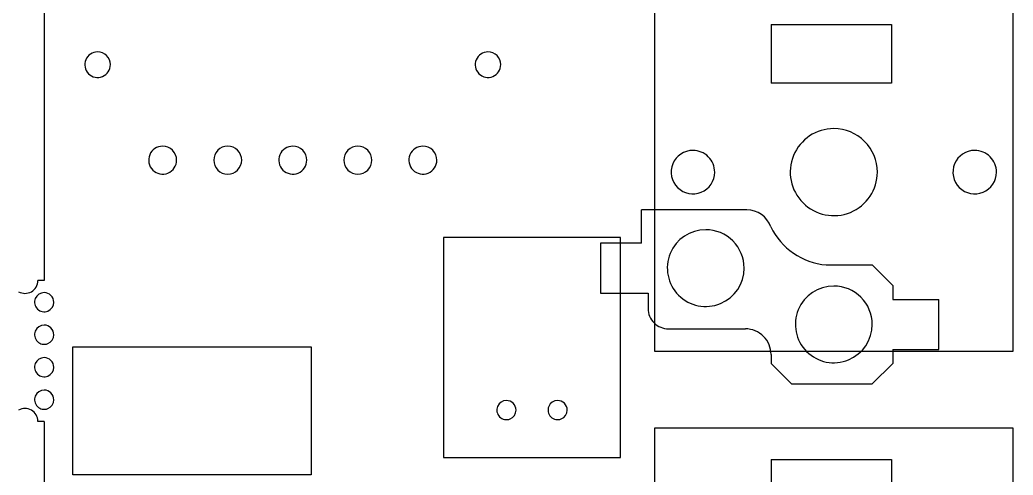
# Model space of a CAD drawing. Header units: millimetres. Extents: x 0 to 277, y 107 to 297.
# Drawn here: x 130.16 to 168.94, y 202.81 to 220.61 of the extents above; entities that cross this region are included whole.
import ezdxf

# ---------------------------------------------------------------- set-up
doc = ezdxf.new("R2010")
doc.units = ezdxf.units.MM
doc.layers.add('Layer_1', color=7, linetype='CONTINUOUS')

msp = doc.modelspace()

# ---------------------------------------------------------------- linework, layer by layer
at = {"layer": 'Layer_1', "color": 7}
for points in [[(131.1114, 250.7141), (131.1114, 210.4141)], [(159.4857, 220.4278), (159.4857, 218.1278)], [(159.4857, 220.4278), (164.1857, 220.4278), (164.1857, 218.1278), (159.4857, 218.1278)], [(154.4317, 212.4778), (154.4317, 213.1778)], [(158.5357, 213.1778), (154.4317, 213.1778)], [(146.7051, 212.1041), (146.7051, 203.5041), (153.6051, 203.5041)], [(153.6051, 212.1041), (146.7051, 212.1041)], [(153.6051, 203.5041), (153.6051, 212.1041)], [(154.4317, 211.8778), (154.4317, 212.4778)], [(152.8317, 211.8778), (152.8317, 209.9278), (154.6857, 209.9278)], [(154.4317, 211.8778), (152.8317, 211.8778)], [(161.6357, 211.0278), (163.4357, 211.0278)], [(164.2357, 210.2278), (163.4357, 211.0278)], [(131.1114, 210.4141), (130.8614, 210.4141)], [(164.2357, 210.2278), (164.2357, 209.6778), (166.0397, 209.6778)], [(154.6857, 209.9278), (154.6857, 209.3278)], [(164.2357, 207.7278), (166.0397, 207.7278), (166.0397, 209.6778)], [(155.4857, 208.5278), (158.4857, 208.5278)], [(132.2314, 207.8198), (141.5314, 207.8198)], [(132.2314, 202.8198), (132.2314, 207.8198)], [(141.5314, 207.8198), (141.5314, 202.8198), (132.2314, 202.8198)], [(159.4857, 207.5278), (159.4857, 207.1778)], [(164.2357, 207.7278), (164.2357, 207.1778)], [(160.2857, 206.3778), (159.4857, 207.1778)], [(163.4357, 206.3778), (164.2357, 207.1778)], [(160.2857, 206.3778), (163.4357, 206.3778)], [(131.1114, 204.9141), (130.8614, 204.9141)], [(131.1114, 204.9141), (131.1114, 191.5824)], [(159.4857, 203.4278), (159.4857, 201.1278)], [(159.4857, 203.4278), (164.1857, 203.4278), (164.1857, 201.1278), (159.4857, 201.1278)]]:
    msp.add_lwpolyline(points, dxfattribs=at)
for points in [[(168.9357, 221.6528), (154.9357, 221.6528), (154.9357, 207.6528), (168.9357, 207.6528)], [(133.1951, 219.3541)], [(133.1951, 219.3541)], [(133.1951, 219.3541)], [(148.43511, 219.3541)], [(148.43511, 219.3541)], [(148.43511, 219.3541)], [(161.9357, 216.352798)], [(161.9357, 216.352798)], [(161.9357, 216.352798)], [(135.7351, 215.667702)], [(135.7351, 215.667702)], [(135.7351, 215.667702)], [(138.2751, 215.667702)], [(138.2751, 215.667702)], [(138.2751, 215.667702)], [(140.8151, 215.667702)], [(140.8151, 215.667702)], [(140.8151, 215.667702)], [(143.35511, 215.667702)], [(143.35511, 215.667702)], [(143.35511, 215.667702)], [(145.8951, 215.667702)], [(145.8951, 215.667702)], [(145.8951, 215.667702)], [(156.4357, 215.502798)], [(156.4357, 215.502798)], [(156.4357, 215.502798)], [(167.4357, 215.502798)], [(167.4357, 215.502798)], [(167.4357, 215.502798)], [(156.9357, 212.402798)], [(156.9357, 212.402798)], [(156.9357, 212.402798)], [(161.9357, 210.202802)], [(161.9357, 210.202802)], [(161.9357, 210.202802)], [(131.11141, 209.944096)], [(131.11141, 209.944096)], [(131.11141, 209.944096)], [(131.11141, 208.6741)], [(131.11141, 208.6741)], [(131.11141, 208.6741)], [(131.11141, 207.404103)], [(131.11141, 207.404103)], [(131.11141, 207.404103)], [(131.11141, 206.1341)], [(131.11141, 206.1341)], [(131.11141, 206.1341)], [(149.15509, 205.7291)], [(149.15509, 205.7291)], [(149.15509, 205.7291)], [(151.15509, 205.7291)], [(151.15509, 205.7291)], [(151.15509, 205.7291)], [(168.9357, 204.6528), (154.9357, 204.6528), (154.9357, 190.6528), (168.9357, 190.6528)]]:
    msp.add_lwpolyline(points, close=True, dxfattribs=at)
for points in [[(133.1951, 219.3541), (132.992869, 219.3541), (132.810551, 219.232279), (132.73316, 219.045442)], [(133.1951, 219.3541), (132.992869, 219.3541), (132.810551, 219.232279), (132.73316, 219.045442)], [(133.1951, 219.3541), (132.992869, 219.3541), (132.810551, 219.232279), (132.73316, 219.045442)], [(133.548653, 219.207653), (133.454885, 219.301422), (133.327708, 219.3541), (133.1951, 219.3541)], [(133.548653, 219.207653), (133.454885, 219.301422), (133.327708, 219.3541), (133.1951, 219.3541)], [(133.548653, 219.207653), (133.454885, 219.301422), (133.327708, 219.3541), (133.1951, 219.3541)], [(133.6951, 218.8541), (133.6951, 218.986708), (133.642422, 219.113885), (133.548653, 219.207653)], [(133.6951, 218.8541), (133.6951, 218.986708), (133.642422, 219.113885), (133.548653, 219.207653)], [(133.6951, 218.8541), (133.6951, 218.986708), (133.642422, 219.113885), (133.548653, 219.207653)], [(148.43511, 219.3541), (148.232879, 219.3541), (148.050561, 219.232279), (147.97317, 219.045442)], [(148.43511, 219.3541), (148.232879, 219.3541), (148.050561, 219.232279), (147.97317, 219.045442)], [(148.43511, 219.3541), (148.232879, 219.3541), (148.050561, 219.232279), (147.97317, 219.045442)], [(148.788663, 219.207653), (148.694895, 219.301422), (148.567718, 219.3541), (148.43511, 219.3541)], [(148.788663, 219.207653), (148.694895, 219.301422), (148.567718, 219.3541), (148.43511, 219.3541)], [(148.788663, 219.207653), (148.694895, 219.301422), (148.567718, 219.3541), (148.43511, 219.3541)], [(148.93511, 218.8541), (148.93511, 218.986708), (148.882432, 219.113885), (148.788663, 219.207653)], [(148.93511, 218.8541), (148.93511, 218.986708), (148.882432, 219.113885), (148.788663, 219.207653)], [(148.93511, 218.8541), (148.93511, 218.986708), (148.882432, 219.113885), (148.788663, 219.207653)], [(132.73316, 219.045442), (132.65577, 218.858605), (132.698548, 218.643546), (132.841547, 218.500547)], [(132.73316, 219.045442), (132.65577, 218.858605), (132.698548, 218.643546), (132.841547, 218.500547)], [(132.73316, 219.045442), (132.65577, 218.858605), (132.698548, 218.643546), (132.841547, 218.500547)], [(133.386442, 218.39216), (133.573279, 218.469551), (133.6951, 218.651869), (133.6951, 218.8541)], [(133.386442, 218.39216), (133.573279, 218.469551), (133.6951, 218.651869), (133.6951, 218.8541)], [(133.386442, 218.39216), (133.573279, 218.469551), (133.6951, 218.651869), (133.6951, 218.8541)], [(147.97317, 219.045442), (147.89578, 218.858605), (147.938558, 218.643546), (148.081557, 218.500547)], [(147.97317, 219.045442), (147.89578, 218.858605), (147.938558, 218.643546), (148.081557, 218.500547)], [(147.97317, 219.045442), (147.89578, 218.858605), (147.938558, 218.643546), (148.081557, 218.500547)], [(148.626452, 218.39216), (148.813289, 218.469551), (148.93511, 218.651869), (148.93511, 218.8541)], [(148.626452, 218.39216), (148.813289, 218.469551), (148.93511, 218.651869), (148.93511, 218.8541)], [(148.626452, 218.39216), (148.813289, 218.469551), (148.93511, 218.651869), (148.93511, 218.8541)], [(132.841547, 218.500547), (132.984546, 218.357548), (133.199605, 218.31477), (133.386442, 218.39216)], [(132.841547, 218.500547), (132.984546, 218.357548), (133.199605, 218.31477), (133.386442, 218.39216)], [(132.841547, 218.500547), (132.984546, 218.357548), (133.199605, 218.31477), (133.386442, 218.39216)], [(148.081557, 218.500547), (148.224556, 218.357548), (148.439615, 218.31477), (148.626452, 218.39216)], [(148.081557, 218.500547), (148.224556, 218.357548), (148.439615, 218.31477), (148.626452, 218.39216)], [(148.081557, 218.500547), (148.224556, 218.357548), (148.439615, 218.31477), (148.626452, 218.39216)], [(161.9357, 216.352798), (161.248114, 216.352798), (160.628232, 215.938606), (160.365105, 215.30336)], [(161.9357, 216.352798), (161.248114, 216.352798), (160.628232, 215.938606), (160.365105, 215.30336)], [(161.9357, 216.352798), (161.248114, 216.352798), (160.628232, 215.938606), (160.365105, 215.30336)], [(163.137782, 215.85488), (162.81897, 216.173691), (162.386568, 216.352798), (161.9357, 216.352798)], [(163.137782, 215.85488), (162.81897, 216.173691), (162.386568, 216.352798), (161.9357, 216.352798)], [(163.137782, 215.85488), (162.81897, 216.173691), (162.386568, 216.352798), (161.9357, 216.352798)], [(135.7351, 215.667702), (135.514223, 215.667702), (135.315095, 215.534649), (135.230569, 215.330585)], [(135.7351, 215.667702), (135.514223, 215.667702), (135.315095, 215.534649), (135.230569, 215.330585)], [(135.7351, 215.667702), (135.514223, 215.667702), (135.315095, 215.534649), (135.230569, 215.330585)], [(136.121251, 215.507753), (136.018837, 215.610167), (135.879935, 215.667702), (135.7351, 215.667702)], [(136.121251, 215.507753), (136.018837, 215.610167), (135.879935, 215.667702), (135.7351, 215.667702)], [(136.121251, 215.507753), (136.018837, 215.610167), (135.879935, 215.667702), (135.7351, 215.667702)], [(138.2751, 215.667702), (137.973497, 215.667702), (137.729, 215.423205), (137.729, 215.121602)], [(138.2751, 215.667702), (137.973497, 215.667702), (137.729, 215.423205), (137.729, 215.121602)], [(138.2751, 215.667702), (137.973497, 215.667702), (137.729, 215.423205), (137.729, 215.121602)], [(138.661251, 215.507753), (138.558837, 215.610167), (138.419935, 215.667702), (138.2751, 215.667702)], [(138.661251, 215.507753), (138.558837, 215.610167), (138.419935, 215.667702), (138.2751, 215.667702)], [(138.661251, 215.507753), (138.558837, 215.610167), (138.419935, 215.667702), (138.2751, 215.667702)], [(140.8151, 215.667702), (140.594223, 215.667702), (140.395095, 215.534649), (140.310569, 215.330585)], [(140.8151, 215.667702), (140.594223, 215.667702), (140.395095, 215.534649), (140.310569, 215.330585)], [(140.8151, 215.667702), (140.594223, 215.667702), (140.395095, 215.534649), (140.310569, 215.330585)], [(141.201251, 215.507753), (141.098837, 215.610167), (140.959935, 215.667702), (140.8151, 215.667702)], [(141.201251, 215.507753), (141.098837, 215.610167), (140.959935, 215.667702), (140.8151, 215.667702)], [(141.201251, 215.507753), (141.098837, 215.610167), (140.959935, 215.667702), (140.8151, 215.667702)], [(143.35511, 215.667702), (143.053507, 215.667702), (142.80901, 215.423205), (142.80901, 215.121602)], [(143.35511, 215.667702), (143.053507, 215.667702), (142.80901, 215.423205), (142.80901, 215.121602)], [(143.35511, 215.667702), (143.053507, 215.667702), (142.80901, 215.423205), (142.80901, 215.121602)], [(143.741261, 215.507753), (143.638847, 215.610167), (143.499945, 215.667702), (143.35511, 215.667702)], [(143.741261, 215.507753), (143.638847, 215.610167), (143.499945, 215.667702), (143.35511, 215.667702)], [(143.741261, 215.507753), (143.638847, 215.610167), (143.499945, 215.667702), (143.35511, 215.667702)], [(145.8951, 215.667702), (145.674223, 215.667702), (145.475095, 215.534649), (145.390569, 215.330585)], [(145.8951, 215.667702), (145.674223, 215.667702), (145.475095, 215.534649), (145.390569, 215.330585)], [(145.8951, 215.667702), (145.674223, 215.667702), (145.475095, 215.534649), (145.390569, 215.330585)], [(146.281251, 215.507753), (146.178837, 215.610167), (146.039935, 215.667702), (145.8951, 215.667702)], [(146.281251, 215.507753), (146.178837, 215.610167), (146.039935, 215.667702), (145.8951, 215.667702)], [(146.281251, 215.507753), (146.178837, 215.610167), (146.039935, 215.667702), (145.8951, 215.667702)], [(163.6357, 214.652798), (163.6357, 215.103666), (163.456593, 215.536068), (163.137782, 215.85488)], [(163.6357, 214.652798), (163.6357, 215.103666), (163.456593, 215.536068), (163.137782, 215.85488)], [(163.6357, 214.652798), (163.6357, 215.103666), (163.456593, 215.536068), (163.137782, 215.85488)], [(135.230569, 215.330585), (135.146043, 215.126522), (135.192765, 214.891634), (135.348949, 214.735451)], [(135.230569, 215.330585), (135.146043, 215.126522), (135.192765, 214.891634), (135.348949, 214.735451)], [(135.230569, 215.330585), (135.146043, 215.126522), (135.192765, 214.891634), (135.348949, 214.735451)], [(136.2812, 215.121602), (136.2812, 215.266437), (136.223665, 215.405339), (136.121251, 215.507753)], [(136.2812, 215.121602), (136.2812, 215.266437), (136.223665, 215.405339), (136.121251, 215.507753)], [(136.2812, 215.121602), (136.2812, 215.266437), (136.223665, 215.405339), (136.121251, 215.507753)], [(138.8212, 215.121602), (138.8212, 215.266437), (138.763665, 215.405339), (138.661251, 215.507753)], [(138.8212, 215.121602), (138.8212, 215.266437), (138.763665, 215.405339), (138.661251, 215.507753)], [(138.8212, 215.121602), (138.8212, 215.266437), (138.763665, 215.405339), (138.661251, 215.507753)], [(140.310569, 215.330585), (140.226043, 215.126522), (140.272765, 214.891634), (140.428949, 214.735451)], [(140.310569, 215.330585), (140.226043, 215.126522), (140.272765, 214.891634), (140.428949, 214.735451)], [(140.310569, 215.330585), (140.226043, 215.126522), (140.272765, 214.891634), (140.428949, 214.735451)], [(141.3612, 215.121602), (141.3612, 215.266437), (141.303665, 215.405339), (141.201251, 215.507753)], [(141.3612, 215.121602), (141.3612, 215.266437), (141.303665, 215.405339), (141.201251, 215.507753)], [(141.3612, 215.121602), (141.3612, 215.266437), (141.303665, 215.405339), (141.201251, 215.507753)], [(143.90121, 215.121602), (143.90121, 215.266437), (143.843675, 215.405339), (143.741261, 215.507753)], [(143.90121, 215.121602), (143.90121, 215.266437), (143.843675, 215.405339), (143.741261, 215.507753)], [(143.90121, 215.121602), (143.90121, 215.266437), (143.843675, 215.405339), (143.741261, 215.507753)], [(145.390569, 215.330585), (145.306043, 215.126522), (145.352765, 214.891634), (145.508949, 214.735451)], [(145.390569, 215.330585), (145.306043, 215.126522), (145.352765, 214.891634), (145.508949, 214.735451)], [(145.390569, 215.330585), (145.306043, 215.126522), (145.352765, 214.891634), (145.508949, 214.735451)], [(146.4412, 215.121602), (146.4412, 215.266437), (146.383665, 215.405339), (146.281251, 215.507753)], [(146.4412, 215.121602), (146.4412, 215.266437), (146.383665, 215.405339), (146.281251, 215.507753)], [(146.4412, 215.121602), (146.4412, 215.266437), (146.383665, 215.405339), (146.281251, 215.507753)], [(156.4357, 215.502798), (156.091907, 215.502798), (155.781966, 215.295702), (155.650402, 214.978079)], [(156.4357, 215.502798), (156.091907, 215.502798), (155.781966, 215.295702), (155.650402, 214.978079)], [(156.4357, 215.502798), (156.091907, 215.502798), (155.781966, 215.295702), (155.650402, 214.978079)], [(157.036741, 215.253839), (156.877335, 215.413245), (156.661134, 215.502798), (156.4357, 215.502798)], [(157.036741, 215.253839), (156.877335, 215.413245), (156.661134, 215.502798), (156.4357, 215.502798)], [(157.036741, 215.253839), (156.877335, 215.413245), (156.661134, 215.502798), (156.4357, 215.502798)], [(157.2857, 214.652798), (157.2857, 214.878232), (157.196147, 215.094433), (157.036741, 215.253839)], [(157.2857, 214.652798), (157.2857, 214.878232), (157.196147, 215.094433), (157.036741, 215.253839)], [(157.2857, 214.652798), (157.2857, 214.878232), (157.196147, 215.094433), (157.036741, 215.253839)], [(160.365105, 215.30336), (160.101977, 214.668113), (160.247422, 213.936913), (160.733618, 213.450716)], [(160.365105, 215.30336), (160.101977, 214.668113), (160.247422, 213.936913), (160.733618, 213.450716)], [(160.365105, 215.30336), (160.101977, 214.668113), (160.247422, 213.936913), (160.733618, 213.450716)], [(167.4357, 215.502798), (167.091907, 215.502798), (166.781966, 215.295702), (166.650402, 214.978079)], [(167.4357, 215.502798), (167.091907, 215.502798), (166.781966, 215.295702), (166.650402, 214.978079)], [(167.4357, 215.502798), (167.091907, 215.502798), (166.781966, 215.295702), (166.650402, 214.978079)], [(168.036741, 215.253839), (167.877335, 215.413245), (167.661134, 215.502798), (167.4357, 215.502798)], [(168.036741, 215.253839), (167.877335, 215.413245), (167.661134, 215.502798), (167.4357, 215.502798)], [(168.036741, 215.253839), (167.877335, 215.413245), (167.661134, 215.502798), (167.4357, 215.502798)], [(168.2857, 214.652798), (168.2857, 214.878232), (168.196147, 215.094433), (168.036741, 215.253839)], [(168.2857, 214.652798), (168.2857, 214.878232), (168.196147, 215.094433), (168.036741, 215.253839)], [(168.2857, 214.652798), (168.2857, 214.878232), (168.196147, 215.094433), (168.036741, 215.253839)], [(135.944083, 214.617071), (136.148147, 214.701597), (136.2812, 214.900725), (136.2812, 215.121602)], [(135.944083, 214.617071), (136.148147, 214.701597), (136.2812, 214.900725), (136.2812, 215.121602)], [(135.944083, 214.617071), (136.148147, 214.701597), (136.2812, 214.900725), (136.2812, 215.121602)], [(137.729, 215.121602), (137.729, 214.819999), (137.973497, 214.575502), (138.2751, 214.575502)], [(137.729, 215.121602), (137.729, 214.819999), (137.973497, 214.575502), (138.2751, 214.575502)], [(137.729, 215.121602), (137.729, 214.819999), (137.973497, 214.575502), (138.2751, 214.575502)], [(138.2751, 214.575502), (138.576703, 214.575502), (138.8212, 214.819999), (138.8212, 215.121602)], [(138.2751, 214.575502), (138.576703, 214.575502), (138.8212, 214.819999), (138.8212, 215.121602)], [(138.2751, 214.575502), (138.576703, 214.575502), (138.8212, 214.819999), (138.8212, 215.121602)], [(141.024083, 214.617071), (141.228147, 214.701597), (141.3612, 214.900725), (141.3612, 215.121602)], [(141.024083, 214.617071), (141.228147, 214.701597), (141.3612, 214.900725), (141.3612, 215.121602)], [(141.024083, 214.617071), (141.228147, 214.701597), (141.3612, 214.900725), (141.3612, 215.121602)], [(142.80901, 215.121602), (142.80901, 214.819999), (143.053507, 214.575502), (143.35511, 214.575502)], [(142.80901, 215.121602), (142.80901, 214.819999), (143.053507, 214.575502), (143.35511, 214.575502)], [(142.80901, 215.121602), (142.80901, 214.819999), (143.053507, 214.575502), (143.35511, 214.575502)], [(143.35511, 214.575502), (143.656713, 214.575502), (143.90121, 214.819999), (143.90121, 215.121602)], [(143.35511, 214.575502), (143.656713, 214.575502), (143.90121, 214.819999), (143.90121, 215.121602)], [(143.35511, 214.575502), (143.656713, 214.575502), (143.90121, 214.819999), (143.90121, 215.121602)], [(146.104083, 214.617071), (146.308147, 214.701597), (146.4412, 214.900725), (146.4412, 215.121602)], [(146.104083, 214.617071), (146.308147, 214.701597), (146.4412, 214.900725), (146.4412, 215.121602)], [(146.104083, 214.617071), (146.308147, 214.701597), (146.4412, 214.900725), (146.4412, 215.121602)], [(155.650402, 214.978079), (155.518839, 214.660456), (155.591561, 214.294856), (155.834659, 214.051757)], [(155.650402, 214.978079), (155.518839, 214.660456), (155.591561, 214.294856), (155.834659, 214.051757)], [(155.650402, 214.978079), (155.518839, 214.660456), (155.591561, 214.294856), (155.834659, 214.051757)], [(166.650402, 214.978079), (166.518839, 214.660456), (166.591561, 214.294856), (166.834659, 214.051757)], [(166.650402, 214.978079), (166.518839, 214.660456), (166.591561, 214.294856), (166.834659, 214.051757)], [(166.650402, 214.978079), (166.518839, 214.660456), (166.591561, 214.294856), (166.834659, 214.051757)], [(135.348949, 214.735451), (135.505132, 214.579267), (135.74002, 214.532545), (135.944083, 214.617071)], [(135.348949, 214.735451), (135.505132, 214.579267), (135.74002, 214.532545), (135.944083, 214.617071)], [(135.348949, 214.735451), (135.505132, 214.579267), (135.74002, 214.532545), (135.944083, 214.617071)], [(140.428949, 214.735451), (140.585132, 214.579267), (140.82002, 214.532545), (141.024083, 214.617071)], [(140.428949, 214.735451), (140.585132, 214.579267), (140.82002, 214.532545), (141.024083, 214.617071)], [(140.428949, 214.735451), (140.585132, 214.579267), (140.82002, 214.532545), (141.024083, 214.617071)], [(145.508949, 214.735451), (145.665132, 214.579267), (145.90002, 214.532545), (146.104083, 214.617071)], [(145.508949, 214.735451), (145.665132, 214.579267), (145.90002, 214.532545), (146.104083, 214.617071)], [(145.508949, 214.735451), (145.665132, 214.579267), (145.90002, 214.532545), (146.104083, 214.617071)], [(156.760981, 213.8675), (157.078604, 213.999064), (157.2857, 214.309005), (157.2857, 214.652798)], [(156.760981, 213.8675), (157.078604, 213.999064), (157.2857, 214.309005), (157.2857, 214.652798)], [(156.760981, 213.8675), (157.078604, 213.999064), (157.2857, 214.309005), (157.2857, 214.652798)], [(162.586262, 213.082203), (163.221508, 213.34533), (163.6357, 213.965212), (163.6357, 214.652798)], [(162.586262, 213.082203), (163.221508, 213.34533), (163.6357, 213.965212), (163.6357, 214.652798)], [(162.586262, 213.082203), (163.221508, 213.34533), (163.6357, 213.965212), (163.6357, 214.652798)], [(167.760981, 213.8675), (168.078604, 213.999064), (168.2857, 214.309005), (168.2857, 214.652798)], [(167.760981, 213.8675), (168.078604, 213.999064), (168.2857, 214.309005), (168.2857, 214.652798)], [(167.760981, 213.8675), (168.078604, 213.999064), (168.2857, 214.309005), (168.2857, 214.652798)], [(155.834659, 214.051757), (156.077758, 213.808659), (156.443358, 213.735937), (156.760981, 213.8675)], [(155.834659, 214.051757), (156.077758, 213.808659), (156.443358, 213.735937), (156.760981, 213.8675)], [(155.834659, 214.051757), (156.077758, 213.808659), (156.443358, 213.735937), (156.760981, 213.8675)], [(166.834659, 214.051757), (167.077758, 213.808659), (167.443358, 213.735937), (167.760981, 213.8675)], [(166.834659, 214.051757), (167.077758, 213.808659), (167.443358, 213.735937), (167.760981, 213.8675)], [(166.834659, 214.051757), (167.077758, 213.808659), (167.443358, 213.735937), (167.760981, 213.8675)], [(160.733618, 213.450716), (161.219815, 212.96452), (161.951015, 212.819075), (162.586262, 213.082203)], [(160.733618, 213.450716), (161.219815, 212.96452), (161.951015, 212.819075), (162.586262, 213.082203)], [(160.733618, 213.450716), (161.219815, 212.96452), (161.951015, 212.819075), (162.586262, 213.082203)], [(159.4754, 212.5198), (159.331621, 212.914856), (158.956106, 213.1778), (158.5357, 213.1778)], [(159.4803, 212.5198), (159.881327, 211.673712), (160.70259, 211.105221), (161.6357, 211.0278)], [(156.9357, 212.402798), (156.329007, 212.402798), (155.782052, 212.037335), (155.549881, 211.476823)], [(156.9357, 212.402798), (156.329007, 212.402798), (155.782052, 212.037335), (155.549881, 211.476823)], [(156.9357, 212.402798), (156.329007, 212.402798), (155.782052, 212.037335), (155.549881, 211.476823)], [(157.99636, 211.963458), (157.715056, 212.244763), (157.333525, 212.402798), (156.9357, 212.402798)], [(157.99636, 211.963458), (157.715056, 212.244763), (157.333525, 212.402798), (156.9357, 212.402798)], [(157.99636, 211.963458), (157.715056, 212.244763), (157.333525, 212.402798), (156.9357, 212.402798)], [(158.4357, 210.902798), (158.4357, 211.300623), (158.277665, 211.682154), (157.99636, 211.963458)], [(158.4357, 210.902798), (158.4357, 211.300623), (158.277665, 211.682154), (157.99636, 211.963458)], [(158.4357, 210.902798), (158.4357, 211.300623), (158.277665, 211.682154), (157.99636, 211.963458)], [(155.549881, 211.476823), (155.317709, 210.916312), (155.446043, 210.271135), (155.87504, 209.842138)], [(155.549881, 211.476823), (155.317709, 210.916312), (155.446043, 210.271135), (155.87504, 209.842138)], [(155.549881, 211.476823), (155.317709, 210.916312), (155.446043, 210.271135), (155.87504, 209.842138)], [(157.509725, 209.516979), (158.070237, 209.74915), (158.4357, 210.296105), (158.4357, 210.902798)], [(157.509725, 209.516979), (158.070237, 209.74915), (158.4357, 210.296105), (158.4357, 210.902798)], [(157.509725, 209.516979), (158.070237, 209.74915), (158.4357, 210.296105), (158.4357, 210.902798)], [(130.6114, 209.981087), (130.766101, 210.070404), (130.8614, 210.235467), (130.8614, 210.4141)], [(161.9357, 210.202802), (161.329007, 210.202802), (160.782052, 209.837339), (160.549881, 209.276827)], [(161.9357, 210.202802), (161.329007, 210.202802), (160.782052, 209.837339), (160.549881, 209.276827)], [(161.9357, 210.202802), (161.329007, 210.202802), (160.782052, 209.837339), (160.549881, 209.276827)], [(162.99636, 209.763462), (162.715056, 210.044767), (162.333525, 210.202802), (161.9357, 210.202802)], [(162.99636, 209.763462), (162.715056, 210.044767), (162.333525, 210.202802), (161.9357, 210.202802)], [(162.99636, 209.763462), (162.715056, 210.044767), (162.333525, 210.202802), (161.9357, 210.202802)], [(130.1114, 209.981087), (130.266101, 209.891771), (130.456699, 209.891771), (130.6114, 209.981087)], [(131.11141, 209.944096), (130.959737, 209.944096), (130.822998, 209.85273), (130.764955, 209.712602)], [(131.11141, 209.944096), (130.959737, 209.944096), (130.822998, 209.85273), (130.764955, 209.712602)], [(131.11141, 209.944096), (130.959737, 209.944096), (130.822998, 209.85273), (130.764955, 209.712602)], [(131.376575, 209.834261), (131.306249, 209.904587), (131.210866, 209.944096), (131.11141, 209.944096)], [(131.376575, 209.834261), (131.306249, 209.904587), (131.210866, 209.944096), (131.11141, 209.944096)], [(131.376575, 209.834261), (131.306249, 209.904587), (131.210866, 209.944096), (131.11141, 209.944096)], [(131.48641, 209.569096), (131.48641, 209.668552), (131.446901, 209.763935), (131.376575, 209.834261)], [(131.48641, 209.569096), (131.48641, 209.668552), (131.446901, 209.763935), (131.376575, 209.834261)], [(131.48641, 209.569096), (131.48641, 209.668552), (131.446901, 209.763935), (131.376575, 209.834261)], [(155.87504, 209.842138), (156.304037, 209.413141), (156.949214, 209.284807), (157.509725, 209.516979)], [(155.87504, 209.842138), (156.304037, 209.413141), (156.949214, 209.284807), (157.509725, 209.516979)], [(155.87504, 209.842138), (156.304037, 209.413141), (156.949214, 209.284807), (157.509725, 209.516979)], [(130.764955, 209.712602), (130.706912, 209.572474), (130.738996, 209.41118), (130.846245, 209.303931)], [(130.764955, 209.712602), (130.706912, 209.572474), (130.738996, 209.41118), (130.846245, 209.303931)], [(130.764955, 209.712602), (130.706912, 209.572474), (130.738996, 209.41118), (130.846245, 209.303931)], [(131.254916, 209.222641), (131.395044, 209.280684), (131.48641, 209.417423), (131.48641, 209.569096)], [(131.254916, 209.222641), (131.395044, 209.280684), (131.48641, 209.417423), (131.48641, 209.569096)], [(131.254916, 209.222641), (131.395044, 209.280684), (131.48641, 209.417423), (131.48641, 209.569096)], [(163.4357, 208.702802), (163.4357, 209.100627), (163.277665, 209.482158), (162.99636, 209.763462)], [(163.4357, 208.702802), (163.4357, 209.100627), (163.277665, 209.482158), (162.99636, 209.763462)], [(163.4357, 208.702802), (163.4357, 209.100627), (163.277665, 209.482158), (162.99636, 209.763462)], [(130.846245, 209.303931), (130.953494, 209.196682), (131.114788, 209.164598), (131.254916, 209.222641)], [(130.846245, 209.303931), (130.953494, 209.196682), (131.114788, 209.164598), (131.254916, 209.222641)], [(130.846245, 209.303931), (130.953494, 209.196682), (131.114788, 209.164598), (131.254916, 209.222641)], [(154.6857, 209.3278), (154.6857, 209.115627), (154.769985, 208.912144), (154.920015, 208.762115)], [(160.549881, 209.276827), (160.317709, 208.716316), (160.446043, 208.071139), (160.87504, 207.642142)], [(160.549881, 209.276827), (160.317709, 208.716316), (160.446043, 208.071139), (160.87504, 207.642142)], [(160.549881, 209.276827), (160.317709, 208.716316), (160.446043, 208.071139), (160.87504, 207.642142)], [(131.11141, 208.6741), (130.959737, 208.6741), (130.822998, 208.582734), (130.764955, 208.442606)], [(131.11141, 208.6741), (130.959737, 208.6741), (130.822998, 208.582734), (130.764955, 208.442606)], [(131.11141, 208.6741), (130.959737, 208.6741), (130.822998, 208.582734), (130.764955, 208.442606)], [(131.376575, 208.564265), (131.306249, 208.634591), (131.210866, 208.6741), (131.11141, 208.6741)], [(131.376575, 208.564265), (131.306249, 208.634591), (131.210866, 208.6741), (131.11141, 208.6741)], [(131.376575, 208.564265), (131.306249, 208.634591), (131.210866, 208.6741), (131.11141, 208.6741)], [(154.920015, 208.762115), (155.070044, 208.612085), (155.273527, 208.5278), (155.4857, 208.5278)], [(162.509725, 207.316983), (163.070237, 207.549154), (163.4357, 208.096109), (163.4357, 208.702802)], [(162.509725, 207.316983), (163.070237, 207.549154), (163.4357, 208.096109), (163.4357, 208.702802)], [(162.509725, 207.316983), (163.070237, 207.549154), (163.4357, 208.096109), (163.4357, 208.702802)], [(130.764955, 208.442606), (130.706912, 208.302478), (130.738996, 208.141184), (130.846245, 208.033935)], [(130.764955, 208.442606), (130.706912, 208.302478), (130.738996, 208.141184), (130.846245, 208.033935)], [(130.764955, 208.442606), (130.706912, 208.302478), (130.738996, 208.141184), (130.846245, 208.033935)], [(131.254916, 207.952645), (131.395044, 208.010688), (131.48641, 208.147427), (131.48641, 208.2991)], [(131.254916, 207.952645), (131.395044, 208.010688), (131.48641, 208.147427), (131.48641, 208.2991)], [(131.254916, 207.952645), (131.395044, 208.010688), (131.48641, 208.147427), (131.48641, 208.2991)], [(131.48641, 208.2991), (131.48641, 208.398556), (131.446901, 208.493939), (131.376575, 208.564265)], [(131.48641, 208.2991), (131.48641, 208.398556), (131.446901, 208.493939), (131.376575, 208.564265)], [(131.48641, 208.2991), (131.48641, 208.398556), (131.446901, 208.493939), (131.376575, 208.564265)], [(159.192807, 208.234907), (159.00527, 208.422443), (158.750916, 208.5278), (158.4857, 208.5278)], [(159.4857, 207.5278), (159.4857, 207.793016), (159.380343, 208.04737), (159.192807, 208.234907)], [(130.846245, 208.033935), (130.953494, 207.926686), (131.114788, 207.894602), (131.254916, 207.952645)], [(130.846245, 208.033935), (130.953494, 207.926686), (131.114788, 207.894602), (131.254916, 207.952645)], [(130.846245, 208.033935), (130.953494, 207.926686), (131.114788, 207.894602), (131.254916, 207.952645)], [(160.87504, 207.642142), (161.304037, 207.213145), (161.949214, 207.084811), (162.509725, 207.316983)], [(160.87504, 207.642142), (161.304037, 207.213145), (161.949214, 207.084811), (162.509725, 207.316983)], [(160.87504, 207.642142), (161.304037, 207.213145), (161.949214, 207.084811), (162.509725, 207.316983)], [(130.764955, 207.172609), (130.706912, 207.032481), (130.738996, 206.871187), (130.846245, 206.763938)], [(130.764955, 207.172609), (130.706912, 207.032481), (130.738996, 206.871187), (130.846245, 206.763938)], [(130.764955, 207.172609), (130.706912, 207.032481), (130.738996, 206.871187), (130.846245, 206.763938)], [(131.11141, 207.404103), (130.959737, 207.404103), (130.822998, 207.312737), (130.764955, 207.172609)], [(131.11141, 207.404103), (130.959737, 207.404103), (130.822998, 207.312737), (130.764955, 207.172609)], [(131.11141, 207.404103), (130.959737, 207.404103), (130.822998, 207.312737), (130.764955, 207.172609)], [(131.376575, 207.294268), (131.306249, 207.364594), (131.210866, 207.404103), (131.11141, 207.404103)], [(131.376575, 207.294268), (131.306249, 207.364594), (131.210866, 207.404103), (131.11141, 207.404103)], [(131.376575, 207.294268), (131.306249, 207.364594), (131.210866, 207.404103), (131.11141, 207.404103)], [(131.48641, 207.029103), (131.48641, 207.128559), (131.446901, 207.223942), (131.376575, 207.294268)], [(131.48641, 207.029103), (131.48641, 207.128559), (131.446901, 207.223942), (131.376575, 207.294268)], [(131.48641, 207.029103), (131.48641, 207.128559), (131.446901, 207.223942), (131.376575, 207.294268)], [(130.846245, 206.763938), (130.953494, 206.656689), (131.114788, 206.624605), (131.254916, 206.682648)], [(130.846245, 206.763938), (130.953494, 206.656689), (131.114788, 206.624605), (131.254916, 206.682648)], [(130.846245, 206.763938), (130.953494, 206.656689), (131.114788, 206.624605), (131.254916, 206.682648)], [(131.254916, 206.682648), (131.395044, 206.740691), (131.48641, 206.87743), (131.48641, 207.029103)], [(131.254916, 206.682648), (131.395044, 206.740691), (131.48641, 206.87743), (131.48641, 207.029103)], [(131.254916, 206.682648), (131.395044, 206.740691), (131.48641, 206.87743), (131.48641, 207.029103)], [(130.764955, 205.902606), (130.706912, 205.762478), (130.738996, 205.601184), (130.846245, 205.493935)], [(130.764955, 205.902606), (130.706912, 205.762478), (130.738996, 205.601184), (130.846245, 205.493935)], [(130.764955, 205.902606), (130.706912, 205.762478), (130.738996, 205.601184), (130.846245, 205.493935)], [(131.11141, 206.1341), (130.959737, 206.1341), (130.822998, 206.042734), (130.764955, 205.902606)], [(131.11141, 206.1341), (130.959737, 206.1341), (130.822998, 206.042734), (130.764955, 205.902606)], [(131.11141, 206.1341), (130.959737, 206.1341), (130.822998, 206.042734), (130.764955, 205.902606)], [(131.376575, 206.024265), (131.306249, 206.094591), (131.210866, 206.1341), (131.11141, 206.1341)], [(131.376575, 206.024265), (131.306249, 206.094591), (131.210866, 206.1341), (131.11141, 206.1341)], [(131.376575, 206.024265), (131.306249, 206.094591), (131.210866, 206.1341), (131.11141, 206.1341)], [(131.48641, 205.7591), (131.48641, 205.858556), (131.446901, 205.953939), (131.376575, 206.024265)], [(131.48641, 205.7591), (131.48641, 205.858556), (131.446901, 205.953939), (131.376575, 206.024265)], [(131.48641, 205.7591), (131.48641, 205.858556), (131.446901, 205.953939), (131.376575, 206.024265)], [(131.254916, 205.412645), (131.395044, 205.470688), (131.48641, 205.607427), (131.48641, 205.7591)], [(131.254916, 205.412645), (131.395044, 205.470688), (131.48641, 205.607427), (131.48641, 205.7591)], [(131.254916, 205.412645), (131.395044, 205.470688), (131.48641, 205.607427), (131.48641, 205.7591)], [(149.15509, 205.7291), (149.003417, 205.7291), (148.866678, 205.637734), (148.808635, 205.497606)], [(149.15509, 205.7291), (149.003417, 205.7291), (148.866678, 205.637734), (148.808635, 205.497606)], [(149.15509, 205.7291), (149.003417, 205.7291), (148.866678, 205.637734), (148.808635, 205.497606)], [(149.420255, 205.619265), (149.349929, 205.689591), (149.254546, 205.7291), (149.15509, 205.7291)], [(149.420255, 205.619265), (149.349929, 205.689591), (149.254546, 205.7291), (149.15509, 205.7291)], [(149.420255, 205.619265), (149.349929, 205.689591), (149.254546, 205.7291), (149.15509, 205.7291)], [(149.53009, 205.3541), (149.53009, 205.453556), (149.490581, 205.548939), (149.420255, 205.619265)], [(149.53009, 205.3541), (149.53009, 205.453556), (149.490581, 205.548939), (149.420255, 205.619265)], [(149.53009, 205.3541), (149.53009, 205.453556), (149.490581, 205.548939), (149.420255, 205.619265)], [(151.15509, 205.7291), (151.003417, 205.7291), (150.866678, 205.637734), (150.808635, 205.497606)], [(151.15509, 205.7291), (151.003417, 205.7291), (150.866678, 205.637734), (150.808635, 205.497606)], [(151.15509, 205.7291), (151.003417, 205.7291), (150.866678, 205.637734), (150.808635, 205.497606)], [(151.420255, 205.619265), (151.349929, 205.689591), (151.254546, 205.7291), (151.15509, 205.7291)], [(151.420255, 205.619265), (151.349929, 205.689591), (151.254546, 205.7291), (151.15509, 205.7291)], [(151.420255, 205.619265), (151.349929, 205.689591), (151.254546, 205.7291), (151.15509, 205.7291)], [(151.53009, 205.3541), (151.53009, 205.453556), (151.490581, 205.548939), (151.420255, 205.619265)], [(151.53009, 205.3541), (151.53009, 205.453556), (151.490581, 205.548939), (151.420255, 205.619265)], [(151.53009, 205.3541), (151.53009, 205.453556), (151.490581, 205.548939), (151.420255, 205.619265)], [(130.6114, 205.347113), (130.456699, 205.436429), (130.266101, 205.436429), (130.1114, 205.347113)], [(130.8614, 204.9141), (130.8614, 205.092733), (130.766101, 205.257796), (130.6114, 205.347113)], [(130.846245, 205.493935), (130.953494, 205.386686), (131.114788, 205.354602), (131.254916, 205.412645)], [(130.846245, 205.493935), (130.953494, 205.386686), (131.114788, 205.354602), (131.254916, 205.412645)], [(130.846245, 205.493935), (130.953494, 205.386686), (131.114788, 205.354602), (131.254916, 205.412645)], [(148.808635, 205.497606), (148.750592, 205.357478), (148.782676, 205.196184), (148.889925, 205.088935)], [(148.808635, 205.497606), (148.750592, 205.357478), (148.782676, 205.196184), (148.889925, 205.088935)], [(148.808635, 205.497606), (148.750592, 205.357478), (148.782676, 205.196184), (148.889925, 205.088935)], [(149.298596, 205.007645), (149.438724, 205.065688), (149.53009, 205.202427), (149.53009, 205.3541)], [(149.298596, 205.007645), (149.438724, 205.065688), (149.53009, 205.202427), (149.53009, 205.3541)], [(149.298596, 205.007645), (149.438724, 205.065688), (149.53009, 205.202427), (149.53009, 205.3541)], [(150.808635, 205.497606), (150.750592, 205.357478), (150.782676, 205.196184), (150.889925, 205.088935)], [(150.808635, 205.497606), (150.750592, 205.357478), (150.782676, 205.196184), (150.889925, 205.088935)], [(150.808635, 205.497606), (150.750592, 205.357478), (150.782676, 205.196184), (150.889925, 205.088935)], [(151.298596, 205.007645), (151.438724, 205.065688), (151.53009, 205.202427), (151.53009, 205.3541)], [(151.298596, 205.007645), (151.438724, 205.065688), (151.53009, 205.202427), (151.53009, 205.3541)], [(151.298596, 205.007645), (151.438724, 205.065688), (151.53009, 205.202427), (151.53009, 205.3541)], [(148.889925, 205.088935), (148.997174, 204.981686), (149.158468, 204.949602), (149.298596, 205.007645)], [(148.889925, 205.088935), (148.997174, 204.981686), (149.158468, 204.949602), (149.298596, 205.007645)], [(148.889925, 205.088935), (148.997174, 204.981686), (149.158468, 204.949602), (149.298596, 205.007645)], [(150.889925, 205.088935), (150.997174, 204.981686), (151.158468, 204.949602), (151.298596, 205.007645)], [(150.889925, 205.088935), (150.997174, 204.981686), (151.158468, 204.949602), (151.298596, 205.007645)], [(150.889925, 205.088935), (150.997174, 204.981686), (151.158468, 204.949602), (151.298596, 205.007645)]]:
    msp.add_open_spline(points, degree=3, dxfattribs=at)

doc.saveas('drawing.dxf')
